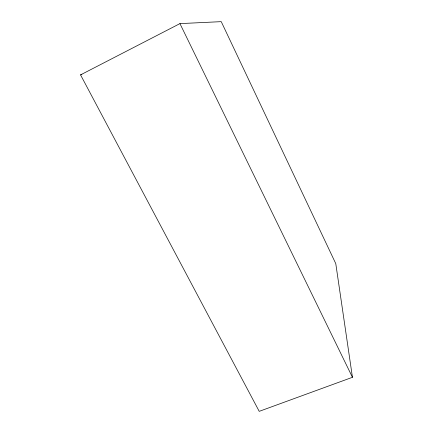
<?xml version="1.0" encoding="UTF-8"?>
<svg xmlns="http://www.w3.org/2000/svg" width="433" height="433" viewBox="0 0 433 433"><rect width="100%" height="100%" fill="white"/><g stroke="black" fill="none" stroke-linecap="round" stroke-linejoin="round"><path stroke-width="0.65" d="M80.554 74.882L179.939 23.615L221.241 21.65L335.775 263.627L352.446 377.3L259.215 411.35L80.554 74.882L81.859 74.541M179.939 23.615L352.446 377.3"/></g></svg>
